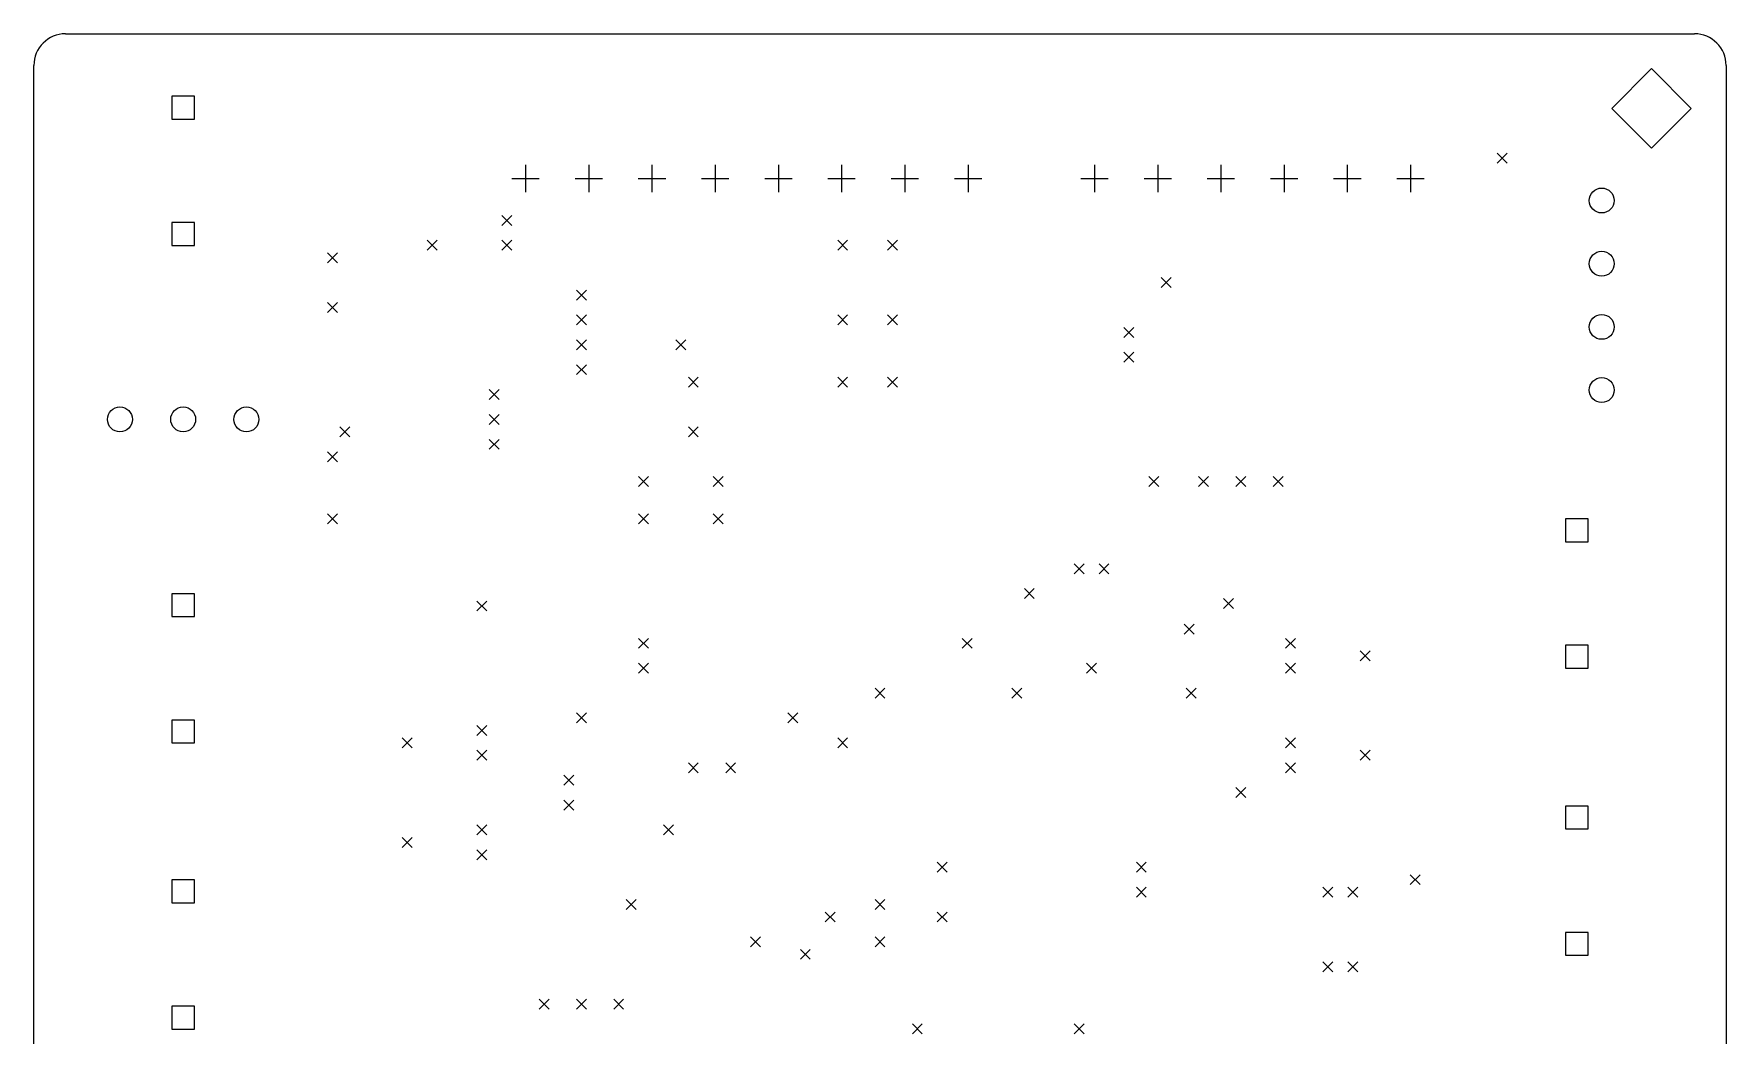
# Model space of a CAD drawing. Extents: x 14 to 84.1, y -18.7 to 60.
# Drawn here: x 16 to 84, y 19.8 to 60 of the extents above; entities that cross this region are included whole.
import ezdxf

# ---------------------------------------------------------------- set-up
doc = ezdxf.new("R2010")
doc.units = 0
doc.layers.add('BLACK', color=7, linetype='CONTINUOUS')

msp = doc.modelspace()

# ---------------------------------------------------------------- linework, layer by layer
at = {"layer": 'BLACK', "linetype": 'CONTINUOUS'}
for p, q in [((17.27, 59.9999), (82.73, 59.9999)), ((16, 1.27), (16, 58.7299)), ((81, 58.6), (79.4, 57)), ((82.6, 57), (81, 58.6)), ((84, 58.7299), (84, 1.27)), ((22.459624, 57.494624), (21.540376, 57.494624)), ((21.540376, 57.494624), (21.540376, 56.575376)), ((22.459624, 56.575376), (22.459624, 57.494624)), ((21.540376, 56.575376), (22.459624, 56.575376)), ((79.4, 57), (81, 55.4)), ((81, 55.4), (82.6, 57)), ((74.8, 55.2), (75.2, 54.8)), ((75.2, 55.2), (74.8, 54.8)), ((35.75812, 54.73074), (35.75812, 53.63074)), ((38.29812, 54.73074), (38.29812, 53.63074)), ((40.83812, 54.73074), (40.83812, 53.63074)), ((43.37812, 54.73074), (43.37812, 53.63074)), ((45.91812, 54.73074), (45.91812, 53.63074)), ((48.45812, 54.73074), (48.45812, 53.63074)), ((50.99812, 54.73074), (50.99812, 53.63074)), ((53.53812, 54.73074), (53.53812, 53.63074)), ((58.61812, 54.73074), (58.61812, 53.63074)), ((61.15812, 54.73074), (61.15812, 53.63074)), ((63.69812, 54.73074), (63.69812, 53.63074)), ((66.23812, 54.73074), (66.23812, 53.63074)), ((68.77812, 54.73074), (68.77812, 53.63074)), ((71.31812, 54.73074), (71.31812, 53.63074)), ((35.20812, 54.18074), (36.30812, 54.18074)), ((37.74812, 54.18074), (38.84812, 54.18074)), ((40.28812, 54.18074), (41.38812, 54.18074)), ((42.82812, 54.18074), (43.92812, 54.18074)), ((45.36812, 54.18074), (46.46812, 54.18074)), ((47.90812, 54.18074), (49.00812, 54.18074)), ((50.44812, 54.18074), (51.54812, 54.18074)), ((52.98812, 54.18074), (54.08812, 54.18074)), ((58.06812, 54.18074), (59.16812, 54.18074)), ((60.60812, 54.18074), (61.70812, 54.18074)), ((63.14812, 54.18074), (64.24812, 54.18074)), ((65.68812, 54.18074), (66.78812, 54.18074)), ((68.22812, 54.18074), (69.32812, 54.18074)), ((70.76812, 54.18074), (71.86812, 54.18074)), ((22.459624, 52.414624), (21.540376, 52.414624)), ((21.540376, 52.414624), (21.540376, 51.495376)), ((22.459624, 51.495376), (22.459624, 52.414624)), ((34.8, 52.7), (35.2, 52.3)), ((35.2, 52.7), (34.8, 52.3)), ((31.8, 51.7), (32.2, 51.3)), ((32.2, 51.7), (31.8, 51.3)), ((34.8, 51.7), (35.2, 51.3)), ((35.2, 51.7), (34.8, 51.3)), ((48.3, 51.7), (48.7, 51.3)), ((48.7, 51.7), (48.3, 51.3)), ((50.3, 51.7), (50.7, 51.3)), ((50.7, 51.7), (50.3, 51.3)), ((21.540376, 51.495376), (22.459624, 51.495376)), ((27.8, 51.2), (28.2, 50.8)), ((28.2, 51.2), (27.8, 50.8)), ((37.8, 49.7), (38.2, 49.3)), ((38.2, 49.7), (37.8, 49.3)), ((61.3, 50.2), (61.7, 49.8)), ((61.7, 50.2), (61.3, 49.8)), ((27.8, 49.2), (28.2, 48.8)), ((28.2, 49.2), (27.8, 48.8)), ((37.8, 48.7), (38.2, 48.3)), ((38.2, 48.7), (37.8, 48.3)), ((48.3, 48.7), (48.7, 48.3)), ((48.7, 48.7), (48.3, 48.3)), ((50.3, 48.7), (50.7, 48.3)), ((50.7, 48.7), (50.3, 48.3)), ((37.8, 47.7), (38.2, 47.3)), ((38.2, 47.7), (37.8, 47.3)), ((41.8, 47.7), (42.2, 47.3)), ((42.2, 47.7), (41.8, 47.3)), ((59.8, 48.2), (60.2, 47.8)), ((60.2, 48.2), (59.8, 47.8)), ((59.8, 47.2), (60.2, 46.8)), ((60.2, 47.2), (59.8, 46.8)), ((37.8, 46.7), (38.2, 46.3)), ((38.2, 46.7), (37.8, 46.3)), ((34.3, 45.7), (34.7, 45.3)), ((34.7, 45.7), (34.3, 45.3)), ((42.3, 46.2), (42.7, 45.8)), ((42.7, 46.2), (42.3, 45.8)), ((48.3, 46.2), (48.7, 45.8)), ((48.7, 46.2), (48.3, 45.8)), ((50.3, 46.2), (50.7, 45.8)), ((50.7, 46.2), (50.3, 45.8)), ((34.3, 44.7), (34.7, 44.3)), ((34.7, 44.7), (34.3, 44.3)), ((28.3, 44.2), (28.7, 43.8)), ((28.7, 44.2), (28.3, 43.8)), ((34.3, 43.7), (34.7, 43.3)), ((34.7, 43.7), (34.3, 43.3)), ((42.3, 44.2), (42.7, 43.8)), ((42.7, 44.2), (42.3, 43.8)), ((27.8, 43.2), (28.2, 42.8)), ((28.2, 43.2), (27.8, 42.8)), ((40.3, 42.2), (40.7, 41.8)), ((40.7, 42.2), (40.3, 41.8)), ((43.3, 42.2), (43.7, 41.8)), ((43.7, 42.2), (43.3, 41.8)), ((60.8, 42.2), (61.2, 41.8)), ((61.2, 42.2), (60.8, 41.8)), ((62.8, 42.2), (63.2, 41.8)), ((63.2, 42.2), (62.8, 41.8)), ((64.3, 42.2), (64.7, 41.8)), ((64.7, 42.2), (64.3, 41.8)), ((65.8, 42.2), (66.2, 41.8)), ((66.2, 42.2), (65.8, 41.8)), ((27.8, 40.7), (28.2, 40.3)), ((28.2, 40.7), (27.8, 40.3)), ((40.3, 40.7), (40.7, 40.3)), ((40.7, 40.7), (40.3, 40.3)), ((43.3, 40.7), (43.7, 40.3)), ((43.7, 40.7), (43.3, 40.3)), ((78.459624, 40.504624), (77.540376, 40.504624)), ((77.540376, 40.504624), (77.540376, 39.585376)), ((78.459624, 39.585376), (78.459624, 40.504624)), ((77.540376, 39.585376), (78.459624, 39.585376)), ((57.8, 38.7), (58.2, 38.3)), ((58.2, 38.7), (57.8, 38.3)), ((58.8, 38.7), (59.2, 38.3)), ((59.2, 38.7), (58.8, 38.3)), ((22.459624, 37.494624), (21.540376, 37.494624)), ((21.540376, 37.494624), (21.540376, 36.575376)), ((22.459624, 36.575376), (22.459624, 37.494624)), ((55.8, 37.7), (56.2, 37.3)), ((56.2, 37.7), (55.8, 37.3)), ((33.8, 37.2), (34.2, 36.8)), ((34.2, 37.2), (33.8, 36.8)), ((63.8, 37.3), (64.2, 36.9)), ((64.2, 37.3), (63.8, 36.9)), ((21.540376, 36.575376), (22.459624, 36.575376)), ((62.219, 36.2655), (62.619, 35.8655)), ((62.619, 36.2655), (62.219, 35.8655)), ((40.3, 35.7), (40.7, 35.3)), ((40.7, 35.7), (40.3, 35.3)), ((53.3, 35.7), (53.7, 35.3)), ((53.7, 35.7), (53.3, 35.3)), ((66.3, 35.7), (66.7, 35.3)), ((66.7, 35.7), (66.3, 35.3)), ((78.459624, 35.424624), (77.540376, 35.424624)), ((77.540376, 35.424624), (77.540376, 34.505376)), ((78.459624, 34.505376), (78.459624, 35.424624)), ((40.3, 34.7), (40.7, 34.3)), ((40.7, 34.7), (40.3, 34.3)), ((58.3, 34.7), (58.7, 34.3)), ((58.7, 34.7), (58.3, 34.3)), ((66.3, 34.7), (66.7, 34.3)), ((66.7, 34.7), (66.3, 34.3)), ((69.3, 35.2), (69.7, 34.8)), ((69.7, 35.2), (69.3, 34.8)), ((77.540376, 34.505376), (78.459624, 34.505376)), ((49.8, 33.7), (50.2, 33.3)), ((50.2, 33.7), (49.8, 33.3)), ((55.3, 33.7), (55.7, 33.3)), ((55.7, 33.7), (55.3, 33.3)), ((62.3, 33.7), (62.7, 33.3)), ((62.7, 33.7), (62.3, 33.3)), ((37.8, 32.7), (38.2, 32.3)), ((38.2, 32.7), (37.8, 32.3)), ((46.3, 32.7), (46.7, 32.3)), ((46.7, 32.7), (46.3, 32.3)), ((22.459624, 32.414624), (21.540376, 32.414624)), ((21.540376, 32.414624), (21.540376, 31.495376)), ((22.459624, 31.495376), (22.459624, 32.414624)), ((33.8, 32.2), (34.2, 31.8)), ((34.2, 32.2), (33.8, 31.8)), ((21.540376, 31.495376), (22.459624, 31.495376)), ((30.8, 31.7), (31.2, 31.3)), ((31.2, 31.7), (30.8, 31.3)), ((48.3, 31.7), (48.7, 31.3)), ((48.7, 31.7), (48.3, 31.3)), ((66.3, 31.7), (66.7, 31.3)), ((66.7, 31.7), (66.3, 31.3)), ((33.8, 31.2), (34.2, 30.8)), ((34.2, 31.2), (33.8, 30.8)), ((42.3, 30.7), (42.7, 30.3)), ((42.7, 30.7), (42.3, 30.3)), ((43.8, 30.7), (44.2, 30.3)), ((44.2, 30.7), (43.8, 30.3)), ((66.3, 30.7), (66.7, 30.3)), ((66.7, 30.7), (66.3, 30.3)), ((69.3, 31.2), (69.7, 30.8)), ((69.7, 31.2), (69.3, 30.8)), ((37.3, 30.2), (37.7, 29.8)), ((37.7, 30.2), (37.3, 29.8)), ((64.3, 29.7), (64.7, 29.3)), ((64.7, 29.7), (64.3, 29.3)), ((37.3, 29.2), (37.7, 28.8)), ((37.7, 29.2), (37.3, 28.8)), ((78.459624, 28.959624), (77.540376, 28.959624)), ((77.540376, 28.959624), (77.540376, 28.040376)), ((78.459624, 28.040376), (78.459624, 28.959624)), ((33.8, 28.2), (34.2, 27.8)), ((34.2, 28.2), (33.8, 27.8)), ((41.3, 28.2), (41.7, 27.8)), ((41.7, 28.2), (41.3, 27.8)), ((77.540376, 28.040376), (78.459624, 28.040376)), ((30.8, 27.7), (31.2, 27.3)), ((31.2, 27.7), (30.8, 27.3)), ((33.8, 27.2), (34.2, 26.8)), ((34.2, 27.2), (33.8, 26.8)), ((52.3, 26.7), (52.7, 26.3)), ((52.7, 26.7), (52.3, 26.3)), ((60.3, 26.7), (60.7, 26.3)), ((60.7, 26.7), (60.3, 26.3)), ((22.459624, 25.994624), (21.540376, 25.994624)), ((21.540376, 25.994624), (21.540376, 25.075376)), ((22.459624, 25.075376), (22.459624, 25.994624)), ((71.3, 26.2), (71.7, 25.8)), ((71.7, 26.2), (71.3, 25.8)), ((39.8, 25.2), (40.2, 24.8)), ((40.2, 25.2), (39.8, 24.8)), ((49.8, 25.2), (50.2, 24.8)), ((50.2, 25.2), (49.8, 24.8)), ((60.3, 25.7), (60.7, 25.3)), ((60.7, 25.7), (60.3, 25.3)), ((67.8, 25.7), (68.2, 25.3)), ((68.2, 25.7), (67.8, 25.3)), ((68.8, 25.7), (69.2, 25.3)), ((69.2, 25.7), (68.8, 25.3)), ((21.540376, 25.075376), (22.459624, 25.075376)), ((47.8, 24.7), (48.2, 24.3)), ((48.2, 24.7), (47.8, 24.3)), ((52.3, 24.7), (52.7, 24.3)), ((52.7, 24.7), (52.3, 24.3)), ((78.459624, 23.879624), (77.540376, 23.879624)), ((77.540376, 23.879624), (77.540376, 22.960376)), ((78.459624, 22.960376), (78.459624, 23.879624)), ((44.8, 23.7), (45.2, 23.3)), ((45.2, 23.7), (44.8, 23.3)), ((46.8, 23.2), (47.2, 22.8)), ((47.2, 23.2), (46.8, 22.8)), ((49.8, 23.7), (50.2, 23.3)), ((50.2, 23.7), (49.8, 23.3)), ((67.8, 22.7), (68.2, 22.3)), ((68.2, 22.7), (67.8, 22.3)), ((68.8, 22.7), (69.2, 22.3)), ((69.2, 22.7), (68.8, 22.3)), ((77.540376, 22.960376), (78.459624, 22.960376)), ((36.3, 21.2), (36.7, 20.8)), ((36.7, 21.2), (36.3, 20.8)), ((37.8, 21.2), (38.2, 20.8)), ((38.2, 21.2), (37.8, 20.8)), ((39.3, 21.2), (39.7, 20.8)), ((39.7, 21.2), (39.3, 20.8)), ((22.459624, 20.914624), (21.540376, 20.914624)), ((21.540376, 20.914624), (21.540376, 19.995376)), ((22.459624, 19.995376), (22.459624, 20.914624)), ((21.540376, 19.995376), (22.459624, 19.995376)), ((51.3, 20.2), (51.7, 19.8)), ((51.7, 20.2), (51.3, 19.8)), ((57.8, 20.2), (58.2, 19.8)), ((58.2, 20.2), (57.8, 19.8))]:
    msp.add_line(p, q, dxfattribs=at)
at = {"layer": 'BLACK'}
for centre in [(79, 53.3), (79, 50.76), (79, 48.22), (79, 45.68), (19.46, 44.5), (22, 44.5), (24.54, 44.5)]:
    msp.add_circle(centre, 0.5, dxfattribs=at)
for centre, start, end in [((17.27, 58.7299), 90, 180), ((82.73, 58.7299), 0, 90)]:
    msp.add_arc(centre, 1.27, start, end, dxfattribs=at)

doc.saveas('drawing.dxf')
